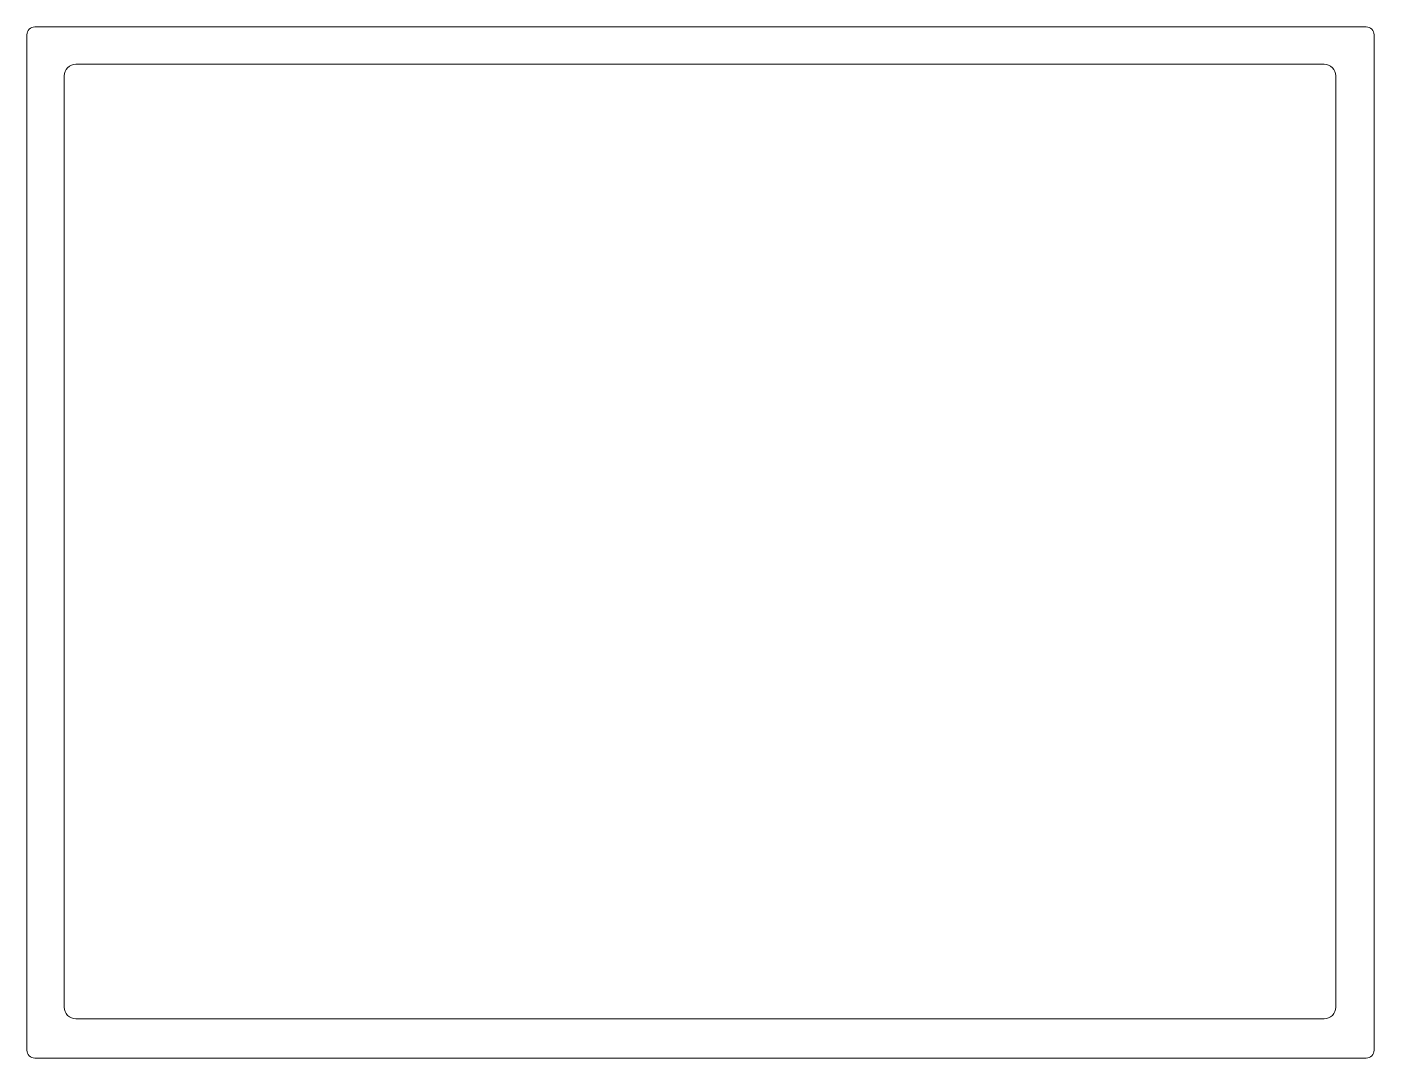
# Model space of a CAD drawing. Header units: inches. Extents: x 273 to 1647, y -1066 to -14.
import ezdxf

# ---------------------------------------------------------------- set-up
doc = ezdxf.new("R2010")
doc.units = ezdxf.units.IN
doc.header["$MEASUREMENT"] = 0
doc.layers.add('Layer 1', color=7, linetype='Continuous')

msp = doc.modelspace()

# ---------------------------------------------------------------- linework, layer by layer
at = {"layer": 'Layer 1', "lineweight": 0}
for points in [[(1639, -14.1), (1639, -14.1), (281, -14.1), (281, -14.1), (276.6, -14.1), (273, -17.7), (273, -22.1), (273, -22.1), (273, -1058), (273, -1058), (273, -1062.4), (276.6, -1066), (281, -1066), (281, -1066), (1639, -1066), (1639, -1066), (1643.4, -1066), (1647, -1062.4), (1647, -1058), (1647, -1058), (1647, -22.1), (1647, -22.1), (1647, -17.7), (1643.4, -14.1), (1639, -14.1)], [(1608, -1014), (1608, -1020.6), (1602.6, -1026), (1596, -1026), (1596, -1026), (323, -1026), (323, -1026), (316.4, -1026), (311, -1020.6), (311, -1014), (311, -1014), (311, -64.1), (311, -64.1), (311, -57.5), (316.4, -52.1), (323, -52.1), (323, -52.1), (1596, -52.1), (1596, -52.1), (1602.6, -52.1), (1608, -57.5), (1608, -64.1), (1608, -64.1), (1608, -1014), (1608, -1014)]]:
    msp.add_open_spline(points, degree=3, knots=[0, 0, 0, 0, 1, 1, 1, 2, 2, 2, 3, 3, 3, 4, 4, 4, 5, 5, 5, 6, 6, 6, 7, 7, 7, 8, 8, 8, 8], dxfattribs=at)

doc.saveas('drawing.dxf')
